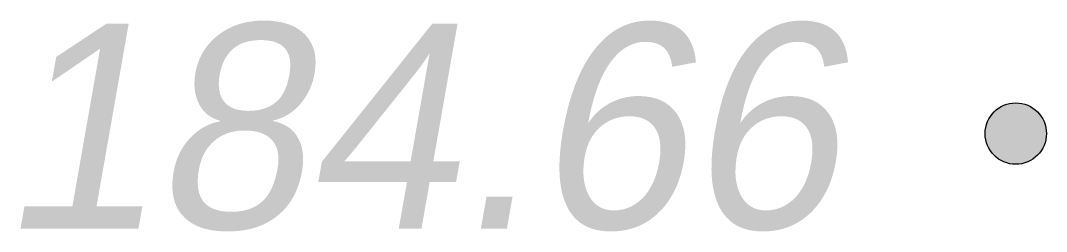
# Model space of a CAD drawing. Header units: millimetres. Extents: x 3233194 to 6468300, y 5635141 to 11269398.
# Drawn here: x 6467256.66 to 6467272.72, y 11268893.72 to 11268897.01 of the extents above.
import ezdxf
from ezdxf.enums import TextEntityAlignment as Align

# ---------------------------------------------------------------- set-up
doc = ezdxf.new("R2010")
doc.units = ezdxf.units.MM
doc.header["$LTSCALE"] = 2
doc.layers.add('ИМЕНА', color=7, linetype='Continuous')
doc.layers.add('ПИКЕТЫ', color=7, linetype='Continuous')
doc.styles.add('universw', font='universw.shx', dxfattribs={"oblique": 10})

msp = doc.modelspace()

# ---------------------------------------------------------------- hatches: boundary and pattern name
at = {"layer": 'ПИКЕТЫ', "linetype": 'Continuous'}
h = msp.add_hatch(color=7, dxfattribs=at)
edge = h.paths.add_edge_path()
edge.add_arc((6467272.239, 11268895.249), 0.48, 0, 360)
h = msp.add_hatch(color=7, dxfattribs=at)
edge = h.paths.add_edge_path()
edge.add_arc((6467272.239, 11268895.249), 0.48, 0, 360)
h = msp.add_hatch(color=7, dxfattribs=at)
edge = h.paths.add_edge_path()
edge.add_arc((6467272.239, 11268895.249), 0.48, 0, 360)
h = msp.add_hatch(color=7, dxfattribs=at)
edge = h.paths.add_edge_path()
edge.add_arc((6467272.239, 11268895.249), 0.48, 0, 360)
h = msp.add_hatch(color=7, dxfattribs=at)
edge = h.paths.add_edge_path()
edge.add_arc((6467272.239, 11268895.249), 0.48, 0, 360)
h = msp.add_hatch(color=7, dxfattribs=at)
edge = h.paths.add_edge_path()
edge.add_arc((6467272.239, 11268895.249), 0.48, 0, 360)

# ---------------------------------------------------------------- linework, layer by layer
at = {"layer": 'ПИКЕТЫ', "color": 7, "linetype": 'Continuous'}
msp.add_circle((6467272.239, 11268895.249, 179.04), 0.48, dxfattribs=at)
msp.add_circle((6467272.239, 11268895.249, 179.04), 0.48, dxfattribs=at)
msp.add_circle((6467272.239, 11268895.249, 179.04), 0.48, dxfattribs=at)
msp.add_circle((6467272.239, 11268895.249, 179.04), 0.48, dxfattribs=at)
msp.add_circle((6467272.239, 11268895.249, 179.04), 0.48, dxfattribs=at)
msp.add_circle((6467272.239, 11268895.249, 179.04), 0.48, dxfattribs=at)

# ---------------------------------------------------------------- texts
at = {"layer": 'ИМЕНА', "style": 'universw', "oblique": 10}
msp.add_attdef('184.66', text='', height=3.2, dxfattribs=at).set_placement((6467262.882, 11268893.766, 179.04), align=Align.CENTER)

doc.saveas('drawing.dxf')
